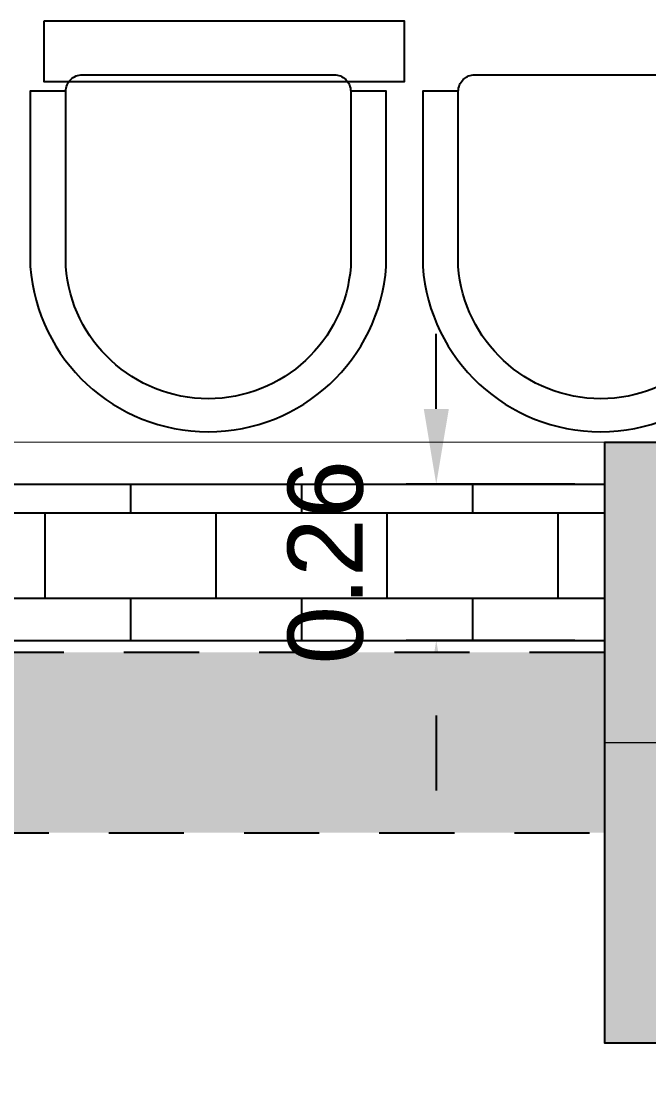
# Model space of a CAD drawing. Header units: metres. Extents: x -22.5 to 67.5, y 0 to 64.7.
# Drawn here: x 20.017 to 21.06, y 48.403 to 50.175 of the extents above; entities that cross this region are included whole.
import ezdxf

# ---------------------------------------------------------------- set-up
doc = ezdxf.new("R2010")
doc.units = ezdxf.units.M
doc.linetypes.add('EJES630', pattern=[6.3, 5.5, -0.4, 0, -0.4])
doc.linetypes.add('XREF PB NEURO-ONCOLOGIA$0$HIDDEN2', pattern=[0.1875, 0.125, -0.0625])
doc.layers.add('EJES', color=11, linetype='EJES630', lineweight=0)
doc.layers.add('XREF PB NEURO-ONCOLOGIA$0$MUROS DE TABLAROCA', color=150, linetype='Continuous', lineweight=13)
for name, color, linetype in [('XREF PB NEURO-ONCOLOGIA$0$-CG-M-WALL', 7, 'Continuous'), ('XREF PB NEURO-ONCOLOGIA$0$COLUMNAS', 6, 'Continuous'), ('XREF PB NEURO-ONCOLOGIA$0$CONTRAVENTEOS', 6, 'XREF PB NEURO-ONCOLOGIA$0$HIDDEN2'), ('XREF PB NEURO-ONCOLOGIA$0$COTAS PAÑOS', 8, 'Continuous'), ('XREF PB NEURO-ONCOLOGIA$0$HATCH', 251, 'Continuous'), ('XREF PB NEURO-ONCOLOGIA$0$LAMPARAS 1', 112, 'Continuous'), ('XREF PB NEURO-ONCOLOGIA$0$MOBILIARIO', 161, 'Continuous'), ('XREF PB NEURO-ONCOLOGIA$0$TABIQUES BLINDADOS', 30, 'Continuous')]:
    doc.layers.add(name, color=color, linetype=linetype)
doc.styles.add('XREF PB NEURO-ONCOLOGIA$0$COTAS', font='arial.ttf')
doc.dimstyles.new('XREF PB NEURO-ONCOLOGIA$0$50 FLECHAS', dxfattribs={"dimscale": 0.5, "dimtxt": 0.25, "dimasz": 0.25, "dimexe": 0.1, "dimexo": 0.1, "dimgap": 0.025, "dimtad": 0, "dimtih": 1, "dimtoh": 1, "dimzin": 1, "dimdsep": 46, "dimtxsty": 'XREF PB NEURO-ONCOLOGIA$0$COTAS', "dimcen": 0.1, "dimclrd": 256, "dimclre": 256, "dimclrt": 7, "dimadec": 0, "dimazin": 1, "dimtfac": 1, "dimtofl": 0, "dimtmove": 2, "dimatfit": 3, "dimfxl": 1, "dimtolj": 1, "dimtzin": 1, "dimlwd": -1, "dimlwe": -1, "dimarcsym": 0})

# ---------------------------------------------------------------- blocks, each defined once
blk = doc.blocks.new('XREF PB NEURO-ONCOLOGIA$0$C-1')
at = {"layer": 'XREF PB NEURO-ONCOLOGIA$0$-CG-M-WALL', "true_color": 0x636466}
h = blk.add_hatch(color=251, dxfattribs=at)
h.dxf.hatch_style = 1
h.paths.add_polyline_path([(-0.5, -0.5), (-0.5, 0.5), (0.5, 0.5), (0.5, -0.5)])
blk.add_lwpolyline([(-0.5, -0.5), (-0.5, 0.5), (0.5, 0.5), (0.5, -0.5)], close=True)
blk = doc.blocks.new('XREF PB NEURO-ONCOLOGIA$0$Ref Arq Nivel 2$0$Silla 2')
blk.add_lwpolyline([(-0.2154, -0.025, -0.414214), (-0.1904, 0), (0.1904, 0, -0.414214), (0.2154, -0.025)], format="xyb")
blk.add_lwpolyline([(-0.2154, -0.29), (-0.2154, -0.025), (-0.2692, -0.025), (-0.2692, -0.29, 0.928571), (0.2692, -0.29), (0.2692, -0.025), (0.2154, -0.025), (0.2154, -0.29, -0.928571)], format="xyb", close=True)
blk = doc.blocks.new('*D892')
at = {"layer": 'XREF PB NEURO-ONCOLOGIA$0$COTAS PAÑOS', "transparency": 16777216}
for p, q in [((15.6717, 24.3262), (15.6717, 24.6065)), ((15.9317, 24.3262), (15.9317, 24.6065)), ((15.5467, 24.5565), (15.4217, 24.5565)), ((16.0567, 24.5565), (16.1817, 24.5565))]:
    blk.add_line(p, q, dxfattribs=at)
for points in [[(15.5467, 24.5773), (15.5467, 24.5356), (15.6717, 24.5565)], [(16.0567, 24.5773), (16.0567, 24.5356), (15.9317, 24.5565)]]:
    blk.add_solid(points, dxfattribs=at)
at = {"layer": 'XREF PB NEURO-ONCOLOGIA$0$COTAS PAÑOS', "color": 7, "transparency": 16777216, "insert": (15.8017, 24.7404), "char_height": 0.125, "attachment_point": 5, "style": 'XREF PB NEURO-ONCOLOGIA$0$COTAS'}
blk.add_mtext('\\A1;0.26', dxfattribs=at)
blk = doc.blocks.new('XREF PB NEURO-ONCOLOGIA')
at = {"layer": 'XREF PB NEURO-ONCOLOGIA$0$HATCH'}
h = blk.add_hatch(color=256, dxfattribs=at)
h.dxf.hatch_style = 1
h.paths.add_polyline_path([(15.6517, 24.2762), (15.6517, 26.2263), (15.3517, 26.2263), (15.3517, 24.2762)])
h = blk.add_hatch(dxfattribs=at)
h.set_pattern_fill('AR-B816', color=256, scale=0.0007, angle=90)
h.paths.add_polyline_path([(7.2917, 25.2762), (7.5517, 25.2762), (7.5517, 24.2762), (7.2917, 24.2762)])
h.paths.add_polyline_path([(15.9317, 25.9662), (15.6717, 25.9662), (15.6717, 24.2762), (15.9317, 24.2762)])
at = {"layer": 'XREF PB NEURO-ONCOLOGIA$0$CONTRAVENTEOS', "elevation": 0}
blk.add_lwpolyline([(15.6517, 24.2762), (15.6517, 26.2263), (15.3517, 26.2263), (15.3517, 24.2762)], close=True, dxfattribs=at)
at = {"layer": 'XREF PB NEURO-ONCOLOGIA$0$LAMPARAS 1'}
blk.add_lwpolyline([(16.7017, 25.2096), (16.6017, 25.2096), (16.6017, 24.6096), (16.7017, 24.6096)], close=True, dxfattribs=at)
at = {"layer": 'XREF PB NEURO-ONCOLOGIA$0$MUROS DE TABLAROCA'}
blk.add_line((16.0017, 25.9662), (16.0018, 24.2762), dxfattribs=at)
at = {"layer": 'XREF PB NEURO-ONCOLOGIA$0$TABIQUES BLINDADOS'}
for points in [[(7.2917, 24.2762), (7.2917, 25.5362), (15.6717, 25.5362), (15.6717, 26.2263), (16.2017, 26.2263), (16.2017, 25.9663), (15.9317, 25.9663), (15.9317, 24.2762)], [(7.5517, 24.2762), (7.5517, 25.2762), (15.6717, 25.2762), (15.6717, 24.2762)]]:
    blk.add_lwpolyline(points, dxfattribs=at)
at = {"layer": 'XREF PB NEURO-ONCOLOGIA$0$COLUMNAS'}
blk.add_blockref('XREF PB NEURO-ONCOLOGIA$0$C-1', (15.5017, 23.7762, 0), dxfattribs=at)
at = {"layer": 'XREF PB NEURO-ONCOLOGIA$0$MOBILIARIO', "xscale": 1.099999999999994, "yscale": 1.099999999999994, "zscale": 1.099999999999994, "rotation": 270}
for p in [(16.6128, 24.9358, 0), (16.6128, 24.2829, 0)]:
    blk.add_blockref('XREF PB NEURO-ONCOLOGIA$0$Ref Arq Nivel 2$0$Silla 2', p, dxfattribs=at)
at = {"layer": 'XREF PB NEURO-ONCOLOGIA$0$COTAS PAÑOS'}
dim = blk.add_linear_dim(base=(15.9317, 24.5565), p1=(15.6717, 24.2762), p2=(15.9317, 24.2762), dimstyle='XREF PB NEURO-ONCOLOGIA$0$50 FLECHAS', dxfattribs=at)
dim.commit()
dim.dimension.update_dxf_attribs({"geometry": '*D892', "text_midpoint": (15.8017, 24.7404)})

msp = doc.modelspace()

# ---------------------------------------------------------------- block references
at = {"rotation": 90}
msp.add_blockref('XREF PB NEURO-ONCOLOGIA', (45.2634, 33.4734), dxfattribs=at)

# ---------------------------------------------------------------- next in the draw order: linework, layer by layer
at = {"layer": 'EJES', "ltscale": 0.5}
msp.add_line((20.9873, 48.9751, 0), (53.0106, 48.9751, 0), dxfattribs=at)

doc.saveas('drawing.dxf')
